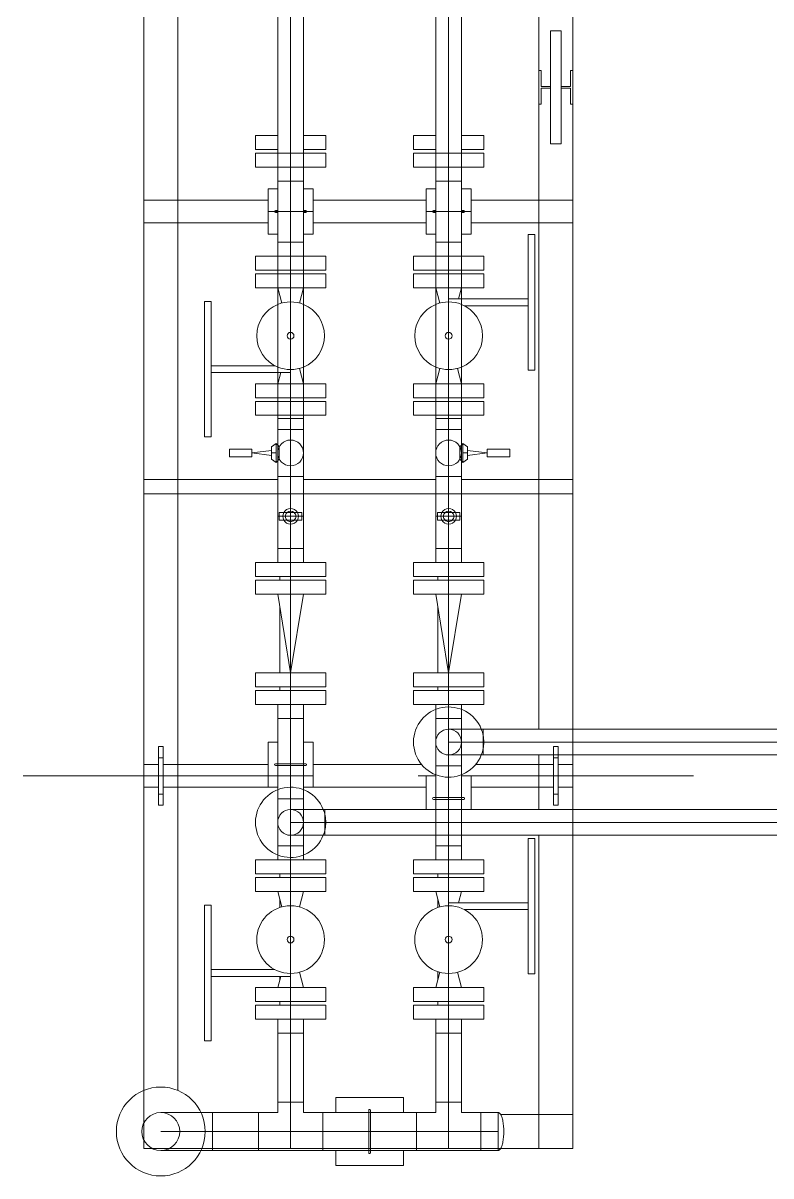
# Model space of a CAD drawing. Header units: inches. Extents: x -1128 to 651, y 96 to 845.
# Drawn here: x -1031.887 to -1028.897, y 696.068 to 700.677 of the extents above; entities that cross this region are included whole.
import ezdxf

# ---------------------------------------------------------------- set-up
doc = ezdxf.new("R2010")
doc.units = ezdxf.units.IN
doc.header["$MEASUREMENT"] = 0
doc.layers.add('EQUIPMENT LAYOUT-EMBED 1_DWG$0$DwgTemplate', color=7, linetype='Continuous')
doc.layers.add('Layout', color=6, linetype='Continuous', lineweight=18)

# ---------------------------------------------------------------- blocks, each defined once
blk = doc.blocks.new('A$C55974CAD')
at = {"layer": 'EQUIPMENT LAYOUT-EMBED 1_DWG$0$DwgTemplate', "color": 1, "lineweight": 0}
for p, q in [((21.25, 8.735), (21.25, 8.135)), ((19.857, 8.2), (25.3375, 8.2)), ((21.2, 8.2), (21.3, 8.2)), ((21.2, 8.2), (21.2, 8.135)), ((21.3, 8.2), (21.3, 8.135)), ((22.5, 8.2), (22.563, 8.2)), ((22.5, 7.6071), (22.5, 8.2)), ((22.563, 7.6071), (22.563, 8.2)), ((23.7, 8.2), (23.7, 7.65)), ((23.7, 8.2), (23.8, 8.2)), ((23.8, 8.2), (23.8, 7.65)), ((21.25, 8.135), (21.25, 8.115)), ((21.2, 8.115), (21.2, 7.65)), ((21.25, 8.115), (21.25, 7.65)), ((21.3, 8.115), (21.3, 7.65)), ((19.857, 8.05), (25.3625, 8.05)), ((21.25, 7.65), (21.25, 7.515)), ((19.805, 7.598), (19.805, 7.598)), ((20.2504, 7.598), (20.2344, 7.598)), ((20.3123, 7.598), (20.3123, 7.598)), ((20.3621, 7.598), (20.3464, 7.598)), ((20.7038, 7.598), (20.6672, 7.598)), ((20.7379, 7.598), (20.7379, 7.598)), ((20.8158, 7.598), (20.7998, 7.598)), ((21.6446, 7.598), (21.6286, 7.598)), ((21.9998, 7.598), (21.7065, 7.598)), ((22.0557, 7.598), (22.0557, 7.598)), ((22.1336, 7.598), (22.1176, 7.598)), ((20.2504, 7.55), (20.2344, 7.55)), ((20.8158, 7.55), (20.7998, 7.55)), ((21.6446, 7.55), (21.6286, 7.55)), ((22.1336, 7.55), (22.1176, 7.55)), ((22.5, 6.9071), (22.5, 7.4928)), ((22.563, 6.9071), (22.563, 7.4928)), ((19.6, 7.4072), (19.6, 7.4072)), ((19.75, 7.4072), (19.75, 7.4072)), ((21.2, 7.45), (21.2, 6.95)), ((21.3, 7.45), (21.3, 6.9692)), ((23.7, 7.45), (23.7, 6.95)), ((23.8, 7.45), (23.8, 6.95)), ((21.25, 6.985), (21.25, 6.95)), ((19.805, 6.898), (19.805, 6.898)), ((20.2504, 6.898), (20.2344, 6.898)), ((20.3123, 6.898), (20.3123, 6.898)), ((20.383, 6.898), (20.3464, 6.898)), ((20.7038, 6.898), (20.6672, 6.898)), ((20.7379, 6.898), (20.7379, 6.898)), ((20.8158, 6.898), (20.7998, 6.898)), ((21.6446, 6.898), (21.6286, 6.898)), ((21.9998, 6.898), (21.7065, 6.898)), ((22.0557, 6.898), (22.0557, 6.898)), ((22.1336, 6.898), (22.1176, 6.898)), ((20.2504, 6.85), (20.2344, 6.85)), ((20.8158, 6.85), (20.7998, 6.85)), ((21.6446, 6.85), (21.6286, 6.85)), ((22.1336, 6.85), (22.1176, 6.85)), ((22.5, 6.3), (22.5, 6.7928)), ((22.563, 6.3), (22.563, 6.7928)), ((21.2, 6.75), (21.2, 6.385)), ((21.25, 6.75), (21.25, 6.385)), ((23.7, 6.75), (23.7, 6.3)), ((23.8, 6.75), (23.8, 6.3)), ((19.6, 6.7072), (19.6, 6.7072)), ((19.75, 6.7072), (19.75, 6.7072)), ((21.3, 6.7308), (21.3, 6.385)), ((19.6, 6.3), (19.6, 6.6195)), ((19.75, 6.3), (19.75, 6.6195)), ((20.9872, 6.45), (19.6, 6.45)), ((19.6, 6.3), (19.6, 6.45)), ((21.3428, 6.45), (21.1015, 6.45)), ((24.225, 6.45), (21.4571, 6.45)), ((24.225, 6.45), (24.225, 6.44)), ((24.375, 6.45), (24.225, 6.45)), ((24.225, 6.44), (24.2965, 6.44)), ((24.2965, 6.44), (24.2965, 6.399)), ((24.3035, 6.399), (24.3035, 6.44)), ((24.3035, 6.44), (24.375, 6.44)), ((24.375, 6.44), (24.375, 6.45)), ((25.3625, 6.45), (24.375, 6.45)), ((21.25, 6.385), (21.25, 6.365)), ((24.55, 6.399), (24.05, 6.399)), ((24.05, 6.351), (24.05, 6.399)), ((24.55, 6.399), (24.55, 6.351)), ((21.2, 6.365), (21.2, 6.3)), ((21.25, 6.365), (21.25, 5.765)), ((21.3, 6.365), (21.3, 6.3)), ((24.55, 6.351), (24.05, 6.351)), ((24.2965, 6.351), (24.2965, 6.31)), ((24.3035, 6.31), (24.3035, 6.351)), ((19.75, 6.3), (19.6, 6.3)), ((20.9872, 6.3), (19.6, 6.3)), ((21.3428, 6.3), (21.1015, 6.3)), ((21.3, 6.3), (21.2, 6.3)), ((24.225, 6.3), (21.4571, 6.3)), ((22.563, 6.3), (22.5, 6.3)), ((23.8, 6.3), (23.7, 6.3)), ((24.225, 6.31), (24.225, 6.3)), ((24.2965, 6.31), (24.225, 6.31)), ((24.225, 6.3), (24.375, 6.3)), ((24.375, 6.31), (24.3035, 6.31)), ((24.375, 6.3), (24.375, 6.31)), ((25.3375, 6.3), (24.375, 6.3))]:
    blk.add_line(p, q, dxfattribs=at)
at = {"layer": 'EQUIPMENT LAYOUT-EMBED 1_DWG$0$DwgTemplate', "color": 9, "lineweight": 0}
for p, q in [((19.6, 7.4072), (19.6, 8.2)), ((19.6, 8.2), (19.857, 8.2)), ((23.75, 7.65), (23.75, 7.45)), ((22.5, 7.4928), (22.5, 7.6071)), ((19.675, 7.55), (19.6, 7.55)), ((21.25, 7.515), (21.25, 7.45)), ((19.6, 6.7072), (19.6, 7.4072)), ((23.75, 6.95), (23.75, 6.75)), ((22.5, 6.7928), (22.5, 6.9071)), ((19.675, 6.85), (19.6, 6.85)), ((19.6, 6.6195), (19.6, 6.7072)), ((21.1015, 6.3), (20.9872, 6.3)), ((21.4571, 6.3), (21.3428, 6.3))]:
    blk.add_line(p, q, dxfattribs=at)
at = {"layer": 'EQUIPMENT LAYOUT-EMBED 1_DWG$0$DwgTemplate', "color": 7, "lineweight": 0}
for p, q in [((19.5909, 8.125), (19.5909, 7.947)), ((19.675, 7.9281), (19.675, 8.125)), ((19.7591, 7.947), (19.7591, 8.125)), ((19.5909, 7.947), (19.5909, 7.8964)), ((19.675, 7.8964), (19.675, 7.9281)), ((19.7591, 7.8964), (19.7591, 7.947)), ((20.0771, 7.932), (20.3771, 7.932)), ((20.0771, 7.932), (20.0771, 7.902)), ((20.3771, 7.932), (20.6771, 7.932)), ((20.6771, 7.932), (20.6771, 7.902)), ((22.752, 7.932), (23.052, 7.932)), ((22.752, 7.932), (22.752, 7.902)), ((23.052, 7.932), (23.352, 7.932)), ((23.352, 7.932), (23.352, 7.902)), ((19.675, 7.8964), (19.5909, 7.8964)), ((19.5909, 7.8964), (19.5909, 7.6927)), ((19.5909, 7.8964), (19.675, 7.8964)), ((19.675, 7.6927), (19.675, 7.8964)), ((19.7591, 7.8964), (19.675, 7.8964)), ((19.675, 7.8964), (19.675, 7.8964)), ((19.675, 7.8964), (19.675, 7.8964)), ((19.675, 7.8964), (19.7591, 7.8964)), ((19.7591, 7.8964), (19.7591, 7.6927)), ((20.0771, 7.902), (20.3771, 7.902)), ((20.3621, 7.902), (20.3621, 7.55)), ((20.3771, 7.902), (20.6771, 7.902)), ((20.3921, 7.902), (20.3921, 7.6193)), ((22.752, 7.902), (23.052, 7.902)), ((23.037, 7.902), (23.037, 7.6071)), ((23.052, 7.902), (23.352, 7.902)), ((23.067, 7.902), (23.067, 7.6193)), ((19.675, 7.6927), (19.5909, 7.6927)), ((19.5909, 7.6927), (19.7591, 7.6927)), ((19.5909, 7.6927), (19.5909, 7.4072)), ((19.7591, 7.6927), (19.675, 7.6927)), ((19.675, 7.6927), (19.675, 7.6927)), ((19.675, 7.6927), (19.675, 7.6927)), ((19.675, 7.4072), (19.675, 7.6927)), ((19.7591, 7.6927), (19.7591, 7.6071)), ((20.1725, 7.55), (20.1725, 7.7055)), ((20.1725, 7.7055), (20.2344, 7.7055)), ((20.2344, 7.55), (20.2344, 7.7055)), ((20.2504, 7.7055), (20.2504, 7.55)), ((20.3123, 7.7055), (20.2504, 7.7055)), ((20.3123, 7.7055), (20.3123, 7.55)), ((20.7379, 7.55), (20.7379, 7.7055)), ((20.7379, 7.7055), (20.7998, 7.7055)), ((20.7998, 7.55), (20.7998, 7.7055)), ((20.8158, 7.7055), (20.8158, 7.55)), ((20.8777, 7.7055), (20.8158, 7.7055)), ((20.8777, 7.7055), (20.8777, 7.55)), ((21.5667, 7.55), (21.5667, 7.7055)), ((21.5667, 7.7055), (21.6286, 7.7055)), ((21.6286, 7.55), (21.6286, 7.7055)), ((21.6446, 7.7055), (21.6446, 7.55)), ((21.7065, 7.7055), (21.6446, 7.7055)), ((21.7065, 7.7055), (21.7065, 7.55)), ((22.0557, 7.55), (22.0557, 7.7055)), ((22.0557, 7.7055), (22.1176, 7.7055)), ((22.1176, 7.55), (22.1176, 7.7055)), ((22.1336, 7.7055), (22.1336, 7.55)), ((22.1955, 7.7055), (22.1336, 7.7055)), ((22.1955, 7.7055), (22.1955, 7.55)), ((22.8474, 7.6071), (22.8474, 7.7055)), ((22.8474, 7.7055), (22.9093, 7.7055)), ((22.9093, 7.6071), (22.9093, 7.7055)), ((22.9253, 7.7055), (22.9253, 7.6071)), ((22.9872, 7.7055), (22.9253, 7.7055)), ((22.9872, 7.7055), (22.9872, 7.6071)), ((23.4128, 7.6071), (23.4128, 7.7055)), ((23.4128, 7.7055), (23.4747, 7.7055)), ((23.4747, 7.6071), (23.4747, 7.7055)), ((23.4907, 7.7055), (23.4907, 7.6071)), ((23.5526, 7.7055), (23.4907, 7.7055)), ((23.5526, 7.7055), (23.5526, 7.6071)), ((23.9469, 7.6071), (23.9469, 7.7055)), ((23.9469, 7.7055), (24.0088, 7.7055)), ((24.0088, 7.6071), (24.0088, 7.7055)), ((22.6529, 7.634), (22.639, 7.6136)), ((22.639, 7.6136), (22.7224, 7.6136)), ((22.6529, 7.5999), (22.639, 7.6136)), ((22.6529, 7.634), (22.7085, 7.634)), ((22.6807, 7.634), (22.6807, 7.6213)), ((22.6807, 7.6213), (22.6807, 7.6166)), ((22.6807, 7.6166), (22.6807, 7.6166)), ((22.7085, 7.634), (22.7224, 7.6136)), ((22.7159, 7.6071), (22.7224, 7.6136)), ((19.7591, 7.6071), (19.805, 7.6071)), ((19.805, 7.55), (19.805, 7.6071)), ((19.805, 7.6071), (19.805, 7.55)), ((19.805, 7.6071), (20.1104, 7.6071)), ((20.1104, 7.6071), (20.1104, 7.55)), ((20.1104, 7.55), (20.1104, 7.6071)), ((20.1104, 7.6071), (20.1725, 7.6071)), ((20.3123, 7.6071), (20.3123, 7.55)), ((20.3621, 7.5938), (20.3123, 7.6071)), ((20.67, 7.5889), (20.7379, 7.6071)), ((20.7379, 7.4928), (20.7379, 7.6071)), ((20.8997, 7.6071), (20.8777, 7.6071)), ((20.9397, 7.6071), (20.8997, 7.6071)), ((20.9397, 7.6071), (20.9397, 7.55)), ((20.9397, 7.55), (20.9397, 7.6071)), ((20.9397, 7.6071), (21.149, 7.6071)), ((21.149, 7.6071), (21.149, 7.4928)), ((21.149, 7.6071), (21.1891, 7.6071)), ((21.149, 7.55), (21.149, 7.6071)), ((21.1891, 7.6071), (21.296, 7.6071)), ((21.296, 7.6071), (21.304, 7.6071)), ((21.304, 7.6071), (21.5046, 7.6071)), ((21.5046, 7.6071), (21.5046, 7.4928)), ((21.5046, 7.55), (21.5046, 7.6071)), ((21.5046, 7.6071), (21.5667, 7.6071)), ((21.7065, 7.55), (22.0557, 7.6071)), ((22.0557, 7.4928), (22.0557, 7.6071)), ((22.2575, 7.6071), (22.1955, 7.6071)), ((22.2575, 7.6071), (22.2575, 7.55)), ((22.2575, 7.6071), (22.2575, 7.55)), ((22.2575, 7.6071), (22.4, 7.6071)), ((22.4, 7.4928), (22.4, 7.6071)), ((22.4, 7.6071), (22.576, 7.6071)), ((22.576, 7.55), (22.576, 7.6071)), ((22.576, 7.6071), (22.6455, 7.6071)), ((22.576, 7.6071), (22.576, 7.4928)), ((22.6455, 7.6071), (22.6807, 7.6071)), ((22.6529, 7.5999), (22.7085, 7.5999)), ((22.6807, 7.6071), (22.8331, 7.6071)), ((22.7085, 7.5999), (22.7159, 7.6071)), ((22.7853, 7.55), (22.7853, 7.6071)), ((22.7853, 7.55), (22.7853, 7.6071)), ((22.8331, 7.6071), (22.8331, 7.4928)), ((22.8331, 7.6071), (25.3625, 7.6071)), ((22.8331, 7.4928), (22.8331, 7.6071)), ((22.8474, 7.55), (22.8474, 7.6071)), ((22.9093, 7.55), (22.9093, 7.6071)), ((22.9253, 7.6071), (22.9253, 7.55)), ((22.9872, 7.6071), (22.9872, 7.55)), ((22.9872, 7.6071), (22.9872, 7.55)), ((23.037, 7.5938), (22.9872, 7.6071)), ((23.037, 7.6071), (23.037, 7.55)), ((23.3449, 7.5889), (23.4128, 7.6071)), ((23.4128, 7.4928), (23.4128, 7.6071)), ((23.4128, 7.55), (23.4128, 7.6071)), ((23.4747, 7.55), (23.4747, 7.6071)), ((23.4907, 7.6071), (23.4907, 7.55)), ((23.5526, 7.6071), (23.5526, 7.55)), ((23.6146, 7.6071), (23.6146, 7.55)), ((23.6146, 7.6071), (23.6146, 7.55)), ((23.8848, 7.55), (23.8848, 7.6071)), ((23.8848, 7.6071), (23.8848, 7.55)), ((23.9469, 7.55), (23.9469, 7.6071)), ((24.0088, 7.55), (24.0088, 7.6071)), ((19.805, 7.55), (19.675, 7.55)), ((19.805, 7.55), (19.805, 7.55)), ((19.805, 7.4928), (19.805, 7.55)), ((20.1104, 7.55), (19.805, 7.55)), ((19.805, 7.55), (19.805, 7.4928)), ((20.1104, 7.55), (20.1104, 7.4928)), ((20.2344, 7.55), (20.1104, 7.55)), ((20.1104, 7.4928), (20.1104, 7.55)), ((20.1725, 7.3944), (20.1725, 7.55)), ((20.2344, 7.3944), (20.2344, 7.55)), ((20.7998, 7.55), (20.2504, 7.55)), ((20.2504, 7.55), (20.2504, 7.3944)), ((20.3123, 7.55), (20.3123, 7.4928)), ((20.3123, 7.55), (20.3123, 7.3944)), ((20.3802, 7.5111), (20.3123, 7.4928)), ((20.3621, 7.55), (20.3751, 7.55)), ((20.67, 7.5111), (20.7379, 7.4928)), ((20.7379, 7.3944), (20.7379, 7.55)), ((20.7998, 7.3944), (20.7998, 7.55)), ((20.8158, 7.55), (20.8888, 7.55)), ((20.8158, 7.55), (20.8158, 7.3944)), ((20.8777, 7.55), (20.8777, 7.3944)), ((20.8888, 7.55), (20.9397, 7.55)), ((20.9397, 7.55), (20.9397, 7.4928)), ((21.149, 7.55), (20.9397, 7.55)), ((20.9397, 7.55), (20.9398, 7.55)), ((20.9397, 7.4928), (20.9397, 7.55)), ((20.9398, 7.55), (20.9398, 7.55)), ((20.9872, 7.3976), (20.9872, 7.55)), ((21.0444, 7.3976), (21.0444, 7.55)), ((21.1015, 7.55), (21.1015, 7.3976)), ((21.2, 7.55), (21.149, 7.55)), ((21.149, 7.55), (21.149, 7.55)), ((21.149, 7.4928), (21.149, 7.55)), ((21.296, 7.55), (21.2, 7.55)), ((21.304, 7.55), (21.296, 7.55)), ((21.5046, 7.55), (21.304, 7.55)), ((21.6286, 7.55), (21.5046, 7.55)), ((21.5046, 7.4928), (21.5046, 7.55)), ((21.5667, 7.3944), (21.5667, 7.55)), ((21.6286, 7.3944), (21.6286, 7.55)), ((21.6446, 7.55), (21.7065, 7.55)), ((21.6446, 7.55), (21.6446, 7.3944)), ((21.7065, 7.55), (21.7065, 7.55)), ((21.7065, 7.55), (22.0557, 7.55)), ((21.7065, 7.55), (21.7065, 7.3944)), ((21.7065, 7.55), (22.0557, 7.4928)), ((22.0557, 7.55), (22.0557, 7.55)), ((22.0557, 7.55), (22.1176, 7.55)), ((22.0557, 7.3944), (22.0557, 7.55)), ((22.1176, 7.3944), (22.1176, 7.55)), ((22.1336, 7.55), (22.2575, 7.55)), ((22.1336, 7.55), (22.1336, 7.3944)), ((22.1955, 7.55), (22.1955, 7.3944)), ((22.2575, 7.55), (22.2575, 7.4928)), ((22.3655, 7.55), (22.2575, 7.55)), ((22.2575, 7.55), (22.2575, 7.4928)), ((22.4, 7.55), (22.3655, 7.55)), ((22.4, 7.55), (22.4, 7.55)), ((22.4, 7.55), (22.4, 7.55)), ((22.4345, 7.55), (22.4, 7.55)), ((22.576, 7.55), (22.4345, 7.55)), ((22.6235, 7.55), (22.576, 7.55)), ((22.576, 7.55), (22.5761, 7.55)), ((22.576, 7.4928), (22.576, 7.55)), ((22.5761, 7.55), (22.5761, 7.55)), ((22.6807, 7.55), (22.6235, 7.55)), ((22.8331, 7.55), (22.6807, 7.55)), ((22.7853, 7.4928), (22.7853, 7.55)), ((22.7853, 7.4928), (22.7853, 7.55)), ((25.3625, 7.55), (22.8331, 7.55)), ((22.8331, 7.55), (22.8331, 7.55)), ((22.8331, 7.55), (22.8331, 7.55)), ((22.8474, 7.4928), (22.8474, 7.55)), ((22.9093, 7.4928), (22.9093, 7.55)), ((22.9253, 7.55), (22.9253, 7.4928)), ((22.9872, 7.55), (22.9872, 7.4928)), ((22.9872, 7.55), (22.9872, 7.4928)), ((23.0551, 7.5111), (22.9872, 7.4928)), ((23.3449, 7.5111), (23.4128, 7.4928)), ((23.4128, 7.4928), (23.4128, 7.55)), ((23.4747, 7.4928), (23.4747, 7.55)), ((23.4907, 7.55), (23.4907, 7.4928)), ((23.5526, 7.55), (23.5526, 7.4928)), ((23.6146, 7.55), (23.6146, 7.4928)), ((23.6146, 7.55), (23.6146, 7.4928)), ((23.8848, 7.4928), (23.8848, 7.55)), ((23.8848, 7.55), (23.8848, 7.4928)), ((23.9469, 7.4928), (23.9469, 7.55)), ((24.0088, 7.4928), (24.0088, 7.55)), ((19.7591, 7.4928), (19.7591, 7.4072)), ((19.7591, 7.4928), (19.805, 7.4928)), ((19.805, 7.4928), (20.1104, 7.4928)), ((20.1104, 7.4928), (20.1725, 7.4928)), ((20.8997, 7.4928), (20.8777, 7.4928)), ((20.9397, 7.4928), (20.8997, 7.4928)), ((20.9397, 7.4928), (21.149, 7.4928)), ((21.149, 7.4928), (21.1891, 7.4928)), ((21.1891, 7.4928), (21.296, 7.4928)), ((21.296, 7.4928), (21.304, 7.4928)), ((21.304, 7.4928), (21.5046, 7.4928)), ((21.5046, 7.4928), (21.5667, 7.4928)), ((22.2575, 7.4928), (22.1955, 7.4928)), ((22.2575, 7.4928), (22.4, 7.4928)), ((22.4, 7.4928), (22.576, 7.4928)), ((22.576, 7.4928), (22.6807, 7.4928)), ((22.8331, 7.4928), (22.6807, 7.4928)), ((22.8331, 7.4928), (25.3625, 7.4928)), ((22.8474, 7.3944), (22.8474, 7.4928)), ((22.9093, 7.3944), (22.9093, 7.4928)), ((22.9253, 7.4928), (22.9253, 7.3944)), ((22.9872, 7.4928), (22.9872, 7.3944)), ((23.4128, 7.3944), (23.4128, 7.4928)), ((23.4747, 7.3944), (23.4747, 7.4928)), ((23.4907, 7.4928), (23.4907, 7.3944)), ((23.5526, 7.4928), (23.5526, 7.3944)), ((23.9469, 7.3944), (23.9469, 7.4928)), ((24.0088, 7.3944), (24.0088, 7.4928)), ((19.5909, 7.4072), (19.7591, 7.4072)), ((19.7591, 7.4072), (19.5909, 7.4072)), ((19.5909, 7.4072), (19.5909, 7.204)), ((19.675, 7.4072), (19.675, 7.4072)), ((19.675, 7.204), (19.675, 7.4072)), ((19.7591, 7.4072), (19.7591, 7.204)), ((20.1725, 7.3944), (20.2344, 7.3944)), ((20.3123, 7.3944), (20.2504, 7.3944)), ((20.7379, 7.3944), (20.7998, 7.3944)), ((20.8777, 7.3944), (20.8158, 7.3944)), ((20.9872, 7.3976), (21.0444, 7.3976)), ((20.9872, 4.6046), (20.9872, 7.3976)), ((20.9872, 7.3976), (21.1015, 7.3976)), ((21.0444, 7.3976), (21.0444, 4.6046)), ((21.0444, 7.3976), (21.1015, 7.3976)), ((21.0444, 7.3976), (21.0444, 7.3976)), ((21.0444, 7.3976), (21.0444, 7.3976)), ((21.1015, 4.6046), (21.1015, 7.3976)), ((21.5667, 7.3944), (21.6286, 7.3944)), ((21.7065, 7.3944), (21.6446, 7.3944)), ((22.0557, 7.3944), (22.1176, 7.3944)), ((22.1955, 7.3944), (22.1336, 7.3944)), ((22.8474, 7.3944), (22.9093, 7.3944)), ((22.9872, 7.3944), (22.9253, 7.3944)), ((23.4128, 7.3944), (23.4747, 7.3944)), ((23.5526, 7.3944), (23.4907, 7.3944)), ((23.9469, 7.3944), (24.0088, 7.3944)), ((19.5909, 7.204), (19.5909, 7.196)), ((19.675, 7.196), (19.675, 7.204)), ((19.7591, 7.204), (19.7591, 7.196)), ((19.5909, 7.196), (19.5909, 6.9927)), ((19.675, 6.9927), (19.675, 7.196)), ((19.7591, 7.196), (19.7591, 6.9927)), ((20.1725, 6.85), (20.1725, 7.0055)), ((20.1725, 7.0055), (20.2344, 7.0055)), ((20.2344, 6.85), (20.2344, 7.0055)), ((20.2504, 7.0055), (20.2504, 6.85)), ((20.3123, 7.0055), (20.2504, 7.0055)), ((20.3123, 7.0055), (20.3123, 6.85)), ((20.7379, 6.85), (20.7379, 7.0055)), ((20.7379, 7.0055), (20.7998, 7.0055)), ((20.7998, 6.85), (20.7998, 7.0055)), ((20.8158, 7.0055), (20.8158, 6.85)), ((20.8777, 7.0055), (20.8158, 7.0055)), ((20.8777, 7.0055), (20.8777, 6.85)), ((21.5667, 6.85), (21.5667, 7.0055)), ((21.5667, 7.0055), (21.6286, 7.0055)), ((21.6286, 6.85), (21.6286, 7.0055)), ((21.6446, 7.0055), (21.6446, 6.85)), ((21.7065, 7.0055), (21.6446, 7.0055)), ((21.7065, 7.0055), (21.7065, 6.85)), ((22.0557, 6.85), (22.0557, 7.0055)), ((22.0557, 7.0055), (22.1176, 7.0055)), ((22.1176, 6.85), (22.1176, 7.0055)), ((22.1336, 7.0055), (22.1336, 6.85)), ((22.1955, 7.0055), (22.1336, 7.0055)), ((22.1955, 7.0055), (22.1955, 6.85)), ((22.8474, 6.9071), (22.8474, 7.0055)), ((22.8474, 7.0055), (22.9093, 7.0055)), ((22.9093, 6.9071), (22.9093, 7.0055)), ((22.9253, 7.0055), (22.9253, 6.9071)), ((22.9872, 7.0055), (22.9253, 7.0055)), ((22.9872, 7.0055), (22.9872, 6.9071)), ((23.4128, 6.9071), (23.4128, 7.0055)), ((23.4128, 7.0055), (23.4747, 7.0055)), ((23.4747, 6.9071), (23.4747, 7.0055)), ((23.4907, 7.0055), (23.4907, 6.9071)), ((23.5526, 7.0055), (23.4907, 7.0055)), ((23.5526, 7.0055), (23.5526, 6.9071)), ((23.9469, 6.9071), (23.9469, 7.0055)), ((23.9469, 7.0055), (24.0088, 7.0055)), ((24.0088, 6.9071), (24.0088, 7.0055)), ((19.7591, 6.9927), (19.5909, 6.9927)), ((19.5909, 6.9927), (19.7591, 6.9927)), ((19.5909, 6.9927), (19.5909, 6.7072)), ((19.675, 6.9927), (19.675, 6.9927)), ((19.675, 6.9927), (19.675, 6.9927)), ((19.675, 6.7072), (19.675, 6.9927)), ((19.7591, 6.9927), (19.7591, 6.9071)), ((19.7591, 6.9071), (19.805, 6.9071)), ((19.805, 6.9071), (19.805, 6.7928)), ((19.805, 6.9071), (20.1104, 6.9071)), ((19.805, 6.85), (19.805, 6.9071)), ((20.1104, 6.9071), (20.1104, 6.7928)), ((20.1104, 6.85), (20.1104, 6.9071)), ((20.1104, 6.9071), (20.1725, 6.9071)), ((20.3123, 6.9071), (20.3123, 6.85)), ((20.3802, 6.8889), (20.3123, 6.9071)), ((20.67, 6.8889), (20.7379, 6.9071)), ((20.7379, 6.7928), (20.7379, 6.9071)), ((20.9397, 6.9071), (20.8777, 6.9071)), ((20.9397, 6.9071), (20.9397, 6.7928)), ((20.9397, 6.9071), (20.9872, 6.9071)), ((20.9397, 6.9071), (20.9397, 6.85)), ((20.9872, 6.9071), (21.1015, 6.9071)), ((21.1015, 6.9071), (21.146, 6.9071)), ((21.146, 6.9071), (21.154, 6.9071)), ((21.154, 6.9071), (21.2553, 6.9071)), ((21.2553, 6.9071), (21.2953, 6.9071)), ((21.2953, 6.85), (21.2953, 6.9071)), ((21.2953, 6.9071), (21.5046, 6.9071)), ((21.2953, 6.9071), (21.2953, 6.7928)), ((21.5046, 6.85), (21.5046, 6.9071)), ((21.5046, 6.85), (21.5046, 6.9071)), ((21.5046, 6.9071), (21.5447, 6.9071)), ((21.5447, 6.9071), (21.5667, 6.9071)), ((21.7065, 6.85), (22.0557, 6.9071)), ((22.0557, 6.7928), (22.0557, 6.9071)), ((22.2575, 6.9071), (22.1955, 6.9071)), ((22.2575, 6.9071), (22.2575, 6.85)), ((22.2575, 6.9071), (22.2575, 6.7928)), ((22.2575, 6.9071), (22.4, 6.9071)), ((22.4, 6.9071), (22.4, 6.7928)), ((22.4, 6.9071), (22.576, 6.9071)), ((22.576, 6.85), (22.576, 6.9071)), ((22.576, 6.9071), (22.6807, 6.9071)), ((22.576, 6.9071), (22.576, 6.7928)), ((22.6807, 6.9071), (22.8331, 6.9071)), ((22.7853, 6.85), (22.7853, 6.9071)), ((22.7853, 6.85), (22.7853, 6.9071)), ((22.8331, 6.7928), (22.8331, 6.9071)), ((22.8331, 6.9071), (22.8331, 6.7928)), ((22.8331, 6.9071), (25.3625, 6.9071)), ((22.8474, 6.85), (22.8474, 6.9071)), ((22.9093, 6.85), (22.9093, 6.9071)), ((22.9253, 6.9071), (22.9253, 6.85)), ((22.9872, 6.9071), (22.9872, 6.85)), ((22.9872, 6.9071), (22.9872, 6.85)), ((23.0551, 6.8889), (22.9872, 6.9071)), ((23.3449, 6.8889), (23.4128, 6.9071)), ((23.4128, 6.7928), (23.4128, 6.9071)), ((23.4128, 6.85), (23.4128, 6.9071)), ((23.4747, 6.85), (23.4747, 6.9071)), ((23.4907, 6.9071), (23.4907, 6.85)), ((23.5526, 6.9071), (23.5526, 6.85)), ((23.6146, 6.9071), (23.6146, 6.7928)), ((23.6146, 6.9071), (23.6146, 6.85)), ((23.8848, 6.85), (23.8848, 6.9071)), ((23.8848, 6.9071), (23.8848, 6.7928)), ((23.9469, 6.85), (23.9469, 6.9071)), ((24.0088, 6.85), (24.0088, 6.9071)), ((19.805, 6.85), (19.675, 6.85)), ((20.1104, 6.85), (19.805, 6.85)), ((19.805, 6.85), (19.805, 6.85)), ((19.805, 6.7928), (19.805, 6.85)), ((20.2344, 6.85), (20.1104, 6.85)), ((20.1104, 6.7928), (20.1104, 6.85)), ((20.1725, 6.6944), (20.1725, 6.85)), ((20.2344, 6.6944), (20.2344, 6.85)), ((20.7998, 6.85), (20.2504, 6.85)), ((20.2504, 6.85), (20.2504, 6.6944)), ((20.3123, 6.85), (20.3123, 6.7928)), ((20.3123, 6.85), (20.3123, 6.6944)), ((20.6881, 6.85), (20.6751, 6.85)), ((20.6881, 6.498), (20.6881, 6.85)), ((20.7379, 6.6944), (20.7379, 6.85)), ((20.7998, 6.6944), (20.7998, 6.85)), ((20.8158, 6.85), (20.9397, 6.85)), ((20.8158, 6.85), (20.8158, 6.6944)), ((20.8777, 6.85), (20.8777, 6.6944)), ((20.9872, 6.85), (20.9397, 6.85)), ((20.9397, 6.85), (20.9397, 6.7928)), ((21.1015, 6.85), (20.9872, 6.85)), ((21.146, 6.85), (21.1015, 6.85)), ((21.154, 6.85), (21.146, 6.85)), ((21.2444, 6.85), (21.154, 6.85)), ((21.2953, 6.85), (21.2444, 6.85)), ((21.2953, 6.85), (21.2954, 6.85)), ((21.5046, 6.85), (21.2953, 6.85)), ((21.2953, 6.7928), (21.2953, 6.85)), ((21.2954, 6.85), (21.2954, 6.85)), ((21.3428, 6.6976), (21.3428, 6.85)), ((21.4, 6.6976), (21.4, 6.85)), ((21.4571, 6.85), (21.4571, 6.6976)), ((21.5046, 6.85), (21.5046, 6.85)), ((21.5046, 6.7928), (21.5046, 6.85)), ((21.5556, 6.85), (21.5046, 6.85)), ((21.5046, 6.7928), (21.5046, 6.85)), ((21.6286, 6.85), (21.5556, 6.85)), ((21.5667, 6.6944), (21.5667, 6.85)), ((21.6286, 6.6944), (21.6286, 6.85)), ((21.6446, 6.85), (21.7065, 6.85)), ((21.6446, 6.85), (21.6446, 6.6944)), ((21.7065, 6.85), (21.7065, 6.85)), ((21.7065, 6.85), (22.0557, 6.85)), ((21.7065, 6.85), (21.7065, 6.6944)), ((21.7065, 6.85), (22.0557, 6.7928)), ((22.0557, 6.85), (22.1176, 6.85)), ((22.0557, 6.85), (22.0557, 6.85)), ((22.0557, 6.6944), (22.0557, 6.85)), ((22.1176, 6.6944), (22.1176, 6.85)), ((22.1336, 6.85), (22.2575, 6.85)), ((22.1336, 6.85), (22.1336, 6.6944)), ((22.1955, 6.85), (22.1955, 6.6944)), ((22.2575, 6.85), (22.2575, 6.7928)), ((22.3655, 6.85), (22.2575, 6.85)), ((22.4, 6.85), (22.3655, 6.85)), ((22.4, 6.85), (22.4, 6.85)), ((22.4, 6.85), (22.4, 6.85)), ((22.4345, 6.85), (22.4, 6.85)), ((22.576, 6.85), (22.4345, 6.85)), ((22.6235, 6.85), (22.576, 6.85)), ((22.576, 6.85), (22.5761, 6.85)), ((22.576, 6.7928), (22.576, 6.85)), ((22.5761, 6.85), (22.5761, 6.85)), ((22.6807, 6.85), (22.6235, 6.85)), ((22.8331, 6.85), (22.6807, 6.85)), ((22.7853, 6.7928), (22.7853, 6.85)), ((22.7853, 6.7928), (22.7853, 6.85)), ((22.8331, 6.85), (22.8331, 6.85)), ((22.8331, 6.85), (22.8331, 6.85)), ((25.3625, 6.85), (22.8331, 6.85)), ((22.8474, 6.7928), (22.8474, 6.85)), ((22.9093, 6.7928), (22.9093, 6.85)), ((22.9253, 6.85), (22.9253, 6.7928)), ((22.9872, 6.85), (22.9872, 6.7928)), ((22.9872, 6.85), (22.9872, 6.7928)), ((23.363, 6.7928), (23.363, 6.85)), ((23.4128, 6.7928), (23.4128, 6.85)), ((23.4747, 6.7928), (23.4747, 6.85)), ((23.4907, 6.85), (23.4907, 6.7928)), ((23.5526, 6.85), (23.5526, 6.7928)), ((23.6146, 6.85), (23.6146, 6.7928)), ((23.8848, 6.7928), (23.8848, 6.85)), ((23.9469, 6.7928), (23.9469, 6.85)), ((24.0088, 6.7928), (24.0088, 6.85)), ((19.7591, 6.7928), (19.7591, 6.7072)), ((19.7591, 6.7928), (19.805, 6.7928)), ((19.805, 6.7928), (20.1104, 6.7928)), ((20.1104, 6.7928), (20.1725, 6.7928)), ((20.3802, 6.8111), (20.3123, 6.7928)), ((20.6881, 6.8062), (20.7379, 6.7928)), ((20.9397, 6.7928), (20.8777, 6.7928)), ((20.9397, 6.7928), (20.9872, 6.7928)), ((20.9872, 6.7928), (21.1015, 6.7928)), ((21.1015, 6.7928), (21.146, 6.7928)), ((21.146, 6.7928), (21.154, 6.7928)), ((21.154, 6.7928), (21.2553, 6.7928)), ((21.2553, 6.7928), (21.2953, 6.7928)), ((21.2953, 6.7928), (21.5046, 6.7928)), ((21.5046, 6.7928), (21.5447, 6.7928)), ((21.5447, 6.7928), (21.5667, 6.7928)), ((22.2575, 6.7928), (22.1955, 6.7928)), ((22.2575, 6.7928), (22.4, 6.7928)), ((22.4, 6.7928), (22.576, 6.7928)), ((22.576, 6.7928), (22.6455, 6.7928)), ((22.6529, 6.8), (22.639, 6.7864)), ((22.6455, 6.7928), (22.6807, 6.7928)), ((22.7085, 6.8), (22.6529, 6.8)), ((22.8331, 6.7928), (22.6807, 6.7928)), ((22.7085, 6.8), (22.7159, 6.7928)), ((22.7159, 6.7928), (22.7224, 6.7864)), ((22.8331, 6.7928), (25.3625, 6.7928)), ((22.8474, 6.6944), (22.8474, 6.7928)), ((22.9093, 6.6944), (22.9093, 6.7928)), ((22.9253, 6.7928), (22.9253, 6.6944)), ((23.0551, 6.8111), (22.9872, 6.7928)), ((22.9872, 6.7928), (22.9872, 6.6944)), ((23.363, 6.8062), (23.4128, 6.7928)), ((23.363, 6.498), (23.363, 6.7928)), ((23.4128, 6.6944), (23.4128, 6.7928)), ((23.4747, 6.6944), (23.4747, 6.7928)), ((23.4907, 6.7928), (23.4907, 6.6944)), ((23.5526, 6.7928), (23.5526, 6.6944)), ((23.9469, 6.6944), (23.9469, 6.7928)), ((24.0088, 6.6944), (24.0088, 6.7928)), ((20.6581, 6.498), (20.6581, 6.7806)), ((22.7224, 6.7864), (22.639, 6.7864)), ((22.6529, 6.7659), (22.639, 6.7864)), ((22.7085, 6.7659), (22.6529, 6.7659)), ((22.6807, 6.7834), (22.6807, 6.7834)), ((22.6807, 6.7786), (22.6807, 6.7834)), ((22.6807, 6.7659), (22.6807, 6.7786)), ((22.7085, 6.7659), (22.7224, 6.7864)), ((23.333, 6.498), (23.333, 6.7806)), ((19.675, 6.7072), (19.5909, 6.7072)), ((19.5909, 6.631), (19.5909, 6.7072)), ((19.5909, 6.7072), (19.7591, 6.7072)), ((19.675, 6.7072), (19.675, 6.631)), ((19.675, 6.7072), (19.675, 6.7072)), ((19.7591, 6.7072), (19.675, 6.7072)), ((19.675, 6.7072), (19.675, 6.7072)), ((19.7591, 6.631), (19.7591, 6.7072)), ((20.1725, 6.6944), (20.2344, 6.6944)), ((20.3123, 6.6944), (20.2504, 6.6944)), ((20.7379, 6.6944), (20.7998, 6.6944)), ((20.8777, 6.6944), (20.8158, 6.6944)), ((21.3428, 6.6976), (21.4, 6.6976)), ((21.3428, 4.6046), (21.3428, 6.6976)), ((21.3428, 6.6976), (21.4571, 6.6976)), ((21.4, 6.6976), (21.4, 4.6046)), ((21.4, 6.6976), (21.4571, 6.6976)), ((21.4, 6.6976), (21.4, 6.6976)), ((21.4, 6.6976), (21.4, 6.6976)), ((21.4571, 4.6046), (21.4571, 6.6976)), ((21.5667, 6.6944), (21.6286, 6.6944)), ((21.7065, 6.6944), (21.6446, 6.6944)), ((22.0557, 6.6944), (22.1176, 6.6944)), ((22.1955, 6.6944), (22.1336, 6.6944)), ((22.8474, 6.6944), (22.9093, 6.6944)), ((22.9872, 6.6944), (22.9253, 6.6944)), ((23.4128, 6.6944), (23.4747, 6.6944)), ((23.5526, 6.6944), (23.4907, 6.6944)), ((23.9469, 6.6944), (24.0088, 6.6944)), ((19.675, 6.631), (19.5909, 6.631)), ((19.7591, 6.631), (19.675, 6.631)), ((20.6731, 6.498), (20.3731, 6.498)), ((20.3731, 6.468), (20.3731, 6.498)), ((20.9731, 6.498), (20.6731, 6.498)), ((20.9731, 6.468), (20.9731, 6.498)), ((23.348, 6.498), (23.048, 6.498)), ((23.048, 6.468), (23.048, 6.498)), ((23.648, 6.498), (23.348, 6.498)), ((23.648, 6.468), (23.648, 6.498)), ((20.6731, 6.468), (20.3731, 6.468)), ((20.9731, 6.468), (20.6731, 6.468)), ((23.348, 6.468), (23.048, 6.468)), ((23.648, 6.468), (23.348, 6.468)), ((21.38, 6.385), (21.3428, 6.385)), ((21.38, 6.385), (21.3428, 6.385)), ((21.38, 6.365), (21.38, 6.385)), ((21.38, 6.385), (21.38, 6.365)), ((21.3428, 6.365), (21.38, 6.365)), ((21.38, 6.365), (21.3428, 6.365))]:
    blk.add_line(p, q, dxfattribs=at)
at = {"layer": 'EQUIPMENT LAYOUT-EMBED 1_DWG$0$DwgTemplate', "color": 5, "lineweight": 0}
for p, q in [((21.12, 8.135), (21.12, 8.115)), ((21.12, 8.115), (21.12, 8.135)), ((21.17, 8.135), (21.12, 8.135)), ((21.12, 8.135), (21.17, 8.135)), ((21.17, 8.115), (21.17, 8.135)), ((21.17, 8.135), (21.17, 8.115)), ((21.17, 8.135), (21.33, 8.135)), ((21.33, 8.135), (21.17, 8.135)), ((21.17, 8.115), (21.17, 8.135)), ((21.38, 8.135), (21.33, 8.135)), ((21.38, 8.135), (21.33, 8.135)), ((21.33, 8.135), (21.33, 8.115)), ((21.33, 8.115), (21.33, 8.135)), ((21.33, 8.115), (21.33, 8.135)), ((21.38, 8.115), (21.38, 8.135)), ((21.38, 8.135), (21.38, 8.115)), ((21.12, 8.115), (21.17, 8.115)), ((21.12, 8.115), (21.17, 8.115)), ((21.33, 8.115), (21.17, 8.115)), ((21.33, 8.115), (21.17, 8.115)), ((21.33, 8.115), (21.38, 8.115)), ((21.38, 8.115), (21.33, 8.115)), ((22.664, 7.8213), (22.664, 7.7213)), ((22.6973, 7.8213), (22.664, 7.8213)), ((22.6973, 7.8213), (22.6973, 7.7213)), ((22.6973, 7.7213), (22.664, 7.7213)), ((22.6807, 7.7213), (22.6691, 7.634)), ((22.6807, 7.7213), (22.6923, 7.634)), ((24.0248, 7.7055), (24.0248, 7.6071)), ((24.0867, 7.7055), (24.0248, 7.7055)), ((24.0867, 7.7055), (24.0867, 7.6071)), ((22.3833, 7.6), (22.3833, 7.55)), ((22.4166, 7.6), (22.3833, 7.6)), ((22.4166, 7.6), (22.4166, 7.55)), ((22.3833, 7.55), (22.3833, 7.5)), ((22.4166, 7.55), (22.4166, 7.5)), ((22.4166, 7.5), (22.3833, 7.5)), ((24.0248, 7.4928), (24.0248, 7.3944)), ((24.0867, 7.4928), (24.0867, 7.3944)), ((24.0867, 7.3944), (24.0248, 7.3944)), ((24.0248, 7.0055), (24.0248, 6.9071)), ((24.0867, 7.0055), (24.0248, 7.0055)), ((24.0867, 7.0055), (24.0867, 6.9071)), ((22.3833, 6.9), (22.3833, 6.85)), ((22.4166, 6.9), (22.3833, 6.9)), ((22.4166, 6.9), (22.4166, 6.85)), ((22.3833, 6.85), (22.3833, 6.8)), ((22.4166, 6.85), (22.4166, 6.8)), ((22.4166, 6.8), (22.3833, 6.8)), ((24.0248, 6.7928), (24.0248, 6.6944)), ((24.0867, 6.7928), (24.0867, 6.6944)), ((22.6807, 6.6786), (22.6691, 6.7659)), ((22.6807, 6.6786), (22.6923, 6.7659)), ((24.0867, 6.6944), (24.0248, 6.6944)), ((22.664, 6.5786), (22.664, 6.6786)), ((22.664, 6.6786), (22.6973, 6.6786)), ((22.6973, 6.5786), (22.6973, 6.6786)), ((22.664, 6.5786), (22.6973, 6.5786)), ((21.12, 6.385), (21.12, 6.365)), ((21.12, 6.365), (21.12, 6.385)), ((21.17, 6.385), (21.12, 6.385)), ((21.12, 6.385), (21.17, 6.385)), ((21.17, 6.365), (21.17, 6.385)), ((21.17, 6.385), (21.17, 6.365)), ((21.17, 6.385), (21.33, 6.385)), ((21.33, 6.385), (21.17, 6.385)), ((21.17, 6.365), (21.17, 6.385)), ((21.33, 6.385), (21.33, 6.365)), ((21.33, 6.365), (21.33, 6.385)), ((21.3428, 6.385), (21.33, 6.385)), ((21.3428, 6.385), (21.33, 6.385)), ((21.33, 6.365), (21.33, 6.385)), ((21.12, 6.365), (21.17, 6.365)), ((21.12, 6.365), (21.17, 6.365)), ((21.33, 6.365), (21.17, 6.365)), ((21.33, 6.365), (21.17, 6.365)), ((21.33, 6.365), (21.3428, 6.365)), ((21.3428, 6.365), (21.33, 6.365))]:
    blk.add_line(p, q, dxfattribs=at)
at = {"layer": 'EQUIPMENT LAYOUT-EMBED 1_DWG$0$DwgTemplate', "color": 3, "lineweight": 0}
for p, q in [((21.4, 7.65), (21.2, 7.65)), ((21.2, 7.6071), (21.2, 7.65)), ((21.296, 7.483), (21.296, 7.617)), ((21.304, 7.617), (21.304, 7.483)), ((21.4, 7.6071), (21.4, 7.65)), ((23.85, 7.65), (23.65, 7.65)), ((23.65, 7.6071), (23.65, 7.65)), ((23.746, 7.6071), (23.746, 7.617)), ((23.754, 7.617), (23.754, 7.6071)), ((23.85, 7.6071), (23.85, 7.65)), ((21.2, 7.45), (21.2, 7.4928)), ((21.4, 7.45), (21.4, 7.4928)), ((23.65, 7.45), (23.65, 7.4928)), ((23.746, 7.483), (23.746, 7.4928)), ((23.754, 7.4928), (23.754, 7.483)), ((23.85, 7.45), (23.85, 7.4928)), ((21.4, 7.45), (21.2, 7.45)), ((23.85, 7.45), (23.65, 7.45)), ((19.525, 7.35), (19.5909, 7.35)), ((19.525, 7.05), (19.525, 7.35)), ((19.7591, 7.35), (19.825, 7.35)), ((19.825, 7.05), (19.825, 7.35)), ((19.581, 7.204), (19.769, 7.204)), ((19.769, 7.196), (19.581, 7.196)), ((19.525, 7.05), (19.5909, 7.05)), ((19.7591, 7.05), (19.825, 7.05)), ((21.25, 6.95), (21.1015, 6.95)), ((21.25, 6.9071), (21.25, 6.95)), ((23.65, 6.9071), (23.65, 6.95)), ((23.85, 6.95), (23.65, 6.95)), ((23.85, 6.9071), (23.85, 6.95)), ((21.146, 6.783), (21.146, 6.917)), ((21.154, 6.917), (21.154, 6.783)), ((23.746, 6.9071), (23.746, 6.917)), ((23.754, 6.917), (23.754, 6.9071)), ((21.25, 6.75), (21.25, 6.7928)), ((23.65, 6.75), (23.65, 6.7928)), ((23.746, 6.783), (23.746, 6.7928)), ((23.754, 6.7928), (23.754, 6.783)), ((23.85, 6.75), (23.85, 6.7928)), ((21.25, 6.75), (21.1015, 6.75)), ((23.85, 6.75), (23.65, 6.75))]:
    blk.add_line(p, q, dxfattribs=at)
at = {"layer": 'EQUIPMENT LAYOUT-EMBED 1_DWG$0$DwgTemplate', "color": 7, "lineweight": 0}
for centre, radius in [((19.675, 8.125), 0.1968), ((19.675, 8.125), 0.0841), ((20.5251, 7.55), 0.15), ((20.5251, 7.55), 0.015), ((23.2, 7.55), 0.015), ((20.5251, 6.85), 0.15), ((20.5251, 6.85), 0.015), ((23.2, 6.85), 0.015)]:
    blk.add_circle(centre, radius, dxfattribs=at)
for centre, radius, start, end in [((21.0444, 7.55), 0.1556, 291.5521, 248.4479), ((23.2, 7.55), 0.15, 90, 157.6044), ((23.2, 7.55), 0.15, 22.3956, 90), ((21.0444, 7.55), 0.0572, 0, 180), ((21.0444, 7.55), 0.0572, 0, 180), ((22.4, 7.55), 0.0345, 118.8738, 180), ((22.4, 7.55), 0.023, 136.4125, 180), ((22.4, 7.55), 0.0345, 61.1262, 118.8738), ((22.4, 7.55), 0.023, 43.5875, 136.4125), ((22.4, 7.55), 0.0345, 298.8738, 61.1262), ((22.4, 7.55), 0.023, 316.4125, 43.5875), ((22.6807, 7.55), 0.0571, 90, 270), ((22.6807, 7.55), 0.0571, 90, 270), ((22.6807, 7.55), 0.0571, 270, 90), ((23.2, 7.55), 0.15, 157.6044, 202.3956), ((23.2, 7.55), 0.15, 337.6044, 22.3956), ((21.0444, 7.55), 0.0572, 180, 270), ((21.0444, 7.55), 0.0571, 270, 0), ((22.4, 7.55), 0.0345, 180, 241.1262), ((22.4, 7.55), 0.023, 180, 223.5875), ((22.4, 7.55), 0.023, 223.5875, 316.4125), ((22.4, 7.55), 0.0345, 241.1262, 298.8738), ((23.2, 7.55), 0.15, 202.3956, 337.6044), ((21.0444, 7.55), 0.1556, 248.4479, 270), ((21.0444, 7.55), 0.1556, 270, 291.5521), ((21.4, 6.85), 0.1556, 291.5521, 248.4479), ((23.2, 6.85), 0.15, 22.3956, 157.6044), ((21.4, 6.85), 0.0572, 0, 180), ((21.4, 6.85), 0.0572, 0, 180), ((22.6807, 6.85), 0.0571, 90, 270), ((22.6807, 6.85), 0.0571, 90, 270), ((22.6807, 6.85), 0.0571, 270, 90), ((23.2, 6.85), 0.15, 157.6044, 202.3956), ((23.2, 6.85), 0.15, 337.6044, 22.3956), ((21.4, 6.85), 0.0572, 180, 270), ((21.4, 6.85), 0.0571, 270, 0), ((22.4, 6.85), 0.0345, 118.8738, 180), ((22.4, 6.85), 0.0345, 180, 241.1262), ((22.4, 6.85), 0.023, 136.4125, 180), ((22.4, 6.85), 0.023, 180, 223.5875), ((22.4, 6.85), 0.0345, 61.1262, 118.8738), ((22.4, 6.85), 0.023, 43.5875, 136.4125), ((22.4, 6.85), 0.0345, 298.8738, 61.1262), ((22.4, 6.85), 0.023, 316.4125, 43.5875), ((22.4, 6.85), 0.023, 223.5875, 316.4125), ((22.4, 6.85), 0.0345, 241.1262, 298.8738), ((23.2, 6.85), 0.15, 202.3956, 270), ((23.2, 6.85), 0.15, 270, 337.6044), ((21.4, 6.85), 0.1556, 248.4479, 270), ((21.4, 6.85), 0.1556, 270, 291.5521)]:
    blk.add_arc(centre, radius, start, end, dxfattribs=at)
at = {"layer": 'EQUIPMENT LAYOUT-EMBED 1_DWG$0$DwgTemplate', "color": 3, "lineweight": 0}
for centre, start, end in [((21.3, 7.617), 0, 180), ((23.75, 7.617), 0, 180), ((21.3, 7.483), 180, 0), ((23.75, 7.483), 180, 0), ((19.581, 7.2), 90, 270), ((19.769, 7.2), 270, 90), ((21.15, 6.917), 0, 180), ((23.75, 6.917), 0, 180), ((21.15, 6.783), 180, 0), ((23.75, 6.783), 180, 0)]:
    blk.add_arc(centre, 0.004, start, end, dxfattribs=at)
at = {"layer": 'EQUIPMENT LAYOUT-EMBED 1_DWG$0$DwgTemplate', "color": 7, "lineweight": 0}
for points in [[(19.5909, 6.631), (19.5909, 6.6302), (19.591, 6.6294), (19.5913, 6.6286)], [(19.5913, 6.6286), (19.5915, 6.6277), (19.592, 6.6268), (19.5926, 6.6259)], [(19.5926, 6.6259), (19.5933, 6.6248), (19.5943, 6.6237), (19.5956, 6.6226)], [(19.5956, 6.6226), (19.5975, 6.621), (19.5999, 6.6194), (19.6028, 6.618)], [(19.6028, 6.618), (19.6074, 6.6157), (19.6131, 6.6136), (19.6197, 6.6119)], [(19.6197, 6.6119), (19.6264, 6.6101), (19.6339, 6.6087), (19.642, 6.6077)], [(19.642, 6.6077), (19.6501, 6.6066), (19.6588, 6.606), (19.6676, 6.6057)], [(19.6676, 6.6057), (19.67, 6.6057), (19.6725, 6.6056), (19.675, 6.6056)], [(19.6824, 6.6057), (19.68, 6.6057), (19.6775, 6.6056), (19.675, 6.6056)], [(19.708, 6.6077), (19.6999, 6.6066), (19.6912, 6.606), (19.6824, 6.6057)], [(19.7303, 6.6119), (19.7236, 6.6101), (19.7161, 6.6087), (19.708, 6.6077)], [(19.7472, 6.618), (19.7426, 6.6157), (19.7369, 6.6136), (19.7303, 6.6119)], [(19.7544, 6.6226), (19.7525, 6.621), (19.7501, 6.6194), (19.7472, 6.618)], [(19.7574, 6.6259), (19.7567, 6.6248), (19.7556, 6.6237), (19.7544, 6.6226)], [(19.7587, 6.6286), (19.7585, 6.6277), (19.758, 6.6268), (19.7574, 6.6259)], [(19.7591, 6.631), (19.7591, 6.6302), (19.759, 6.6294), (19.7587, 6.6286)]]:
    blk.add_open_spline(points, degree=3, dxfattribs=at)

msp = doc.modelspace()

# ---------------------------------------------------------------- block references
at = {"layer": 'Layout', "xscale": 0.9025, "yscale": 0.9025, "zscale": 0.9025, "rotation": 90}
msp.add_blockref('A$C55974CAD', (-1024.0033, 678.4893), dxfattribs=at)

doc.saveas('drawing.dxf')
